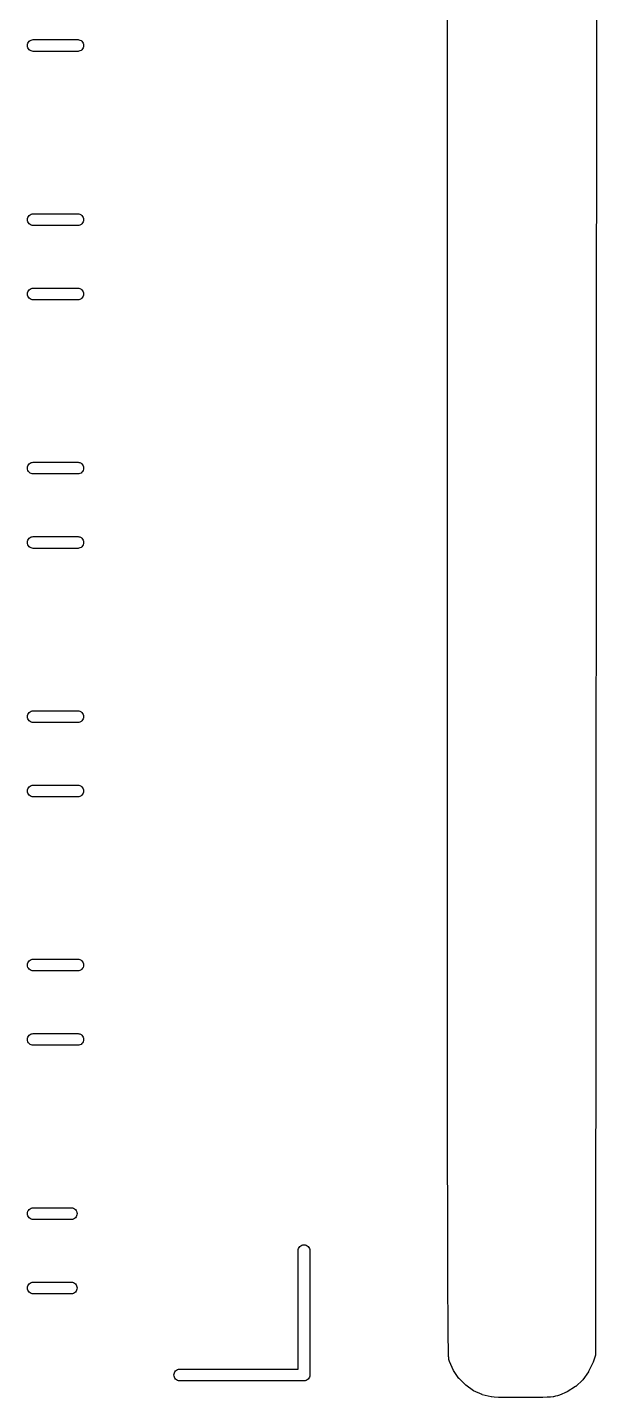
# Model space of a CAD drawing. Extents: x 59.2 to 130.7, y -130.7 to -66.1.
# Drawn here: x 59.16 to 64.98, y -130.72 to -116.71 of the extents above; entities that cross this region are included whole.
import ezdxf

# ---------------------------------------------------------------- set-up
doc = ezdxf.new("R2010")
doc.units = 0
doc.layers.add('BLACK', color=7, linetype='CONTINUOUS')

msp = doc.modelspace()

# ---------------------------------------------------------------- linework, layer by layer
at = {"layer": 'BLACK', "linetype": 'CONTINUOUS'}
for p, q in [((64.976, -113.522), (64.966, -130.281)), ((63.4511, -117.177), (63.4511, -116.586)), ((59.1586, -116.896), (59.1598, -116.884)), ((59.1598, -116.908), (59.1586, -116.896)), ((59.1598, -116.884), (59.1632, -116.873)), ((59.1632, -116.919), (59.1598, -116.908)), ((59.1632, -116.873), (59.1688, -116.863)), ((59.1688, -116.929), (59.1632, -116.919)), ((59.1688, -116.863), (59.1763, -116.853)), ((59.1763, -116.939), (59.1688, -116.929)), ((59.1763, -116.853), (59.1854, -116.846)), ((59.1854, -116.946), (59.1763, -116.939)), ((59.1854, -116.846), (59.1959, -116.84)), ((59.1959, -116.952), (59.1854, -116.946)), ((59.1959, -116.84), (59.2072, -116.837)), ((59.2072, -116.837), (59.216, -116.836)), ((59.216, -116.836), (59.676, -116.836)), ((59.676, -116.836), (59.6848, -116.837)), ((59.6848, -116.837), (59.6961, -116.84)), ((59.6961, -116.84), (59.7066, -116.846)), ((59.7066, -116.946), (59.6961, -116.952)), ((59.7066, -116.846), (59.7157, -116.853)), ((59.7157, -116.939), (59.7066, -116.946)), ((59.7157, -116.853), (59.7232, -116.863)), ((59.7232, -116.929), (59.7157, -116.939)), ((59.7232, -116.863), (59.7288, -116.873)), ((59.7288, -116.919), (59.7232, -116.929)), ((59.7288, -116.873), (59.7322, -116.884)), ((59.7322, -116.908), (59.7288, -116.919)), ((59.7322, -116.884), (59.7334, -116.896)), ((59.7334, -116.896), (59.7322, -116.908)), ((59.2072, -116.955), (59.1959, -116.952)), ((59.216, -116.956), (59.2072, -116.955)), ((59.676, -116.956), (59.216, -116.956)), ((59.6848, -116.955), (59.676, -116.956)), ((59.6961, -116.952), (59.6848, -116.955)), ((63.4511, -117.787), (63.4511, -117.177)), ((63.4511, -117.177), (63.4511, -117.177)), ((63.4511, -118.163), (63.4511, -117.787)), ((63.4511, -117.787), (63.4511, -117.787)), ((63.4511, -118.164), (63.4511, -118.163)), ((63.4511, -118.756), (63.4511, -118.164)), ((59.1763, -118.633), (59.1854, -118.626)), ((59.1854, -118.626), (59.1959, -118.62)), ((59.1959, -118.62), (59.2072, -118.617)), ((59.2072, -118.617), (59.216, -118.616)), ((59.216, -118.616), (59.676, -118.616)), ((59.676, -118.616), (59.6848, -118.617)), ((59.6848, -118.617), (59.6961, -118.62)), ((59.6961, -118.62), (59.7066, -118.626)), ((59.7066, -118.626), (59.7157, -118.633)), ((59.1586, -118.676), (59.1598, -118.664)), ((59.1598, -118.688), (59.1586, -118.676)), ((59.1598, -118.664), (59.1632, -118.653)), ((59.1632, -118.699), (59.1598, -118.688)), ((59.1632, -118.653), (59.1688, -118.643)), ((59.1688, -118.709), (59.1632, -118.699)), ((59.1688, -118.643), (59.1763, -118.633)), ((59.1763, -118.719), (59.1688, -118.709)), ((59.1854, -118.726), (59.1763, -118.719)), ((59.1959, -118.732), (59.1854, -118.726)), ((59.2072, -118.735), (59.1959, -118.732)), ((59.216, -118.736), (59.2072, -118.735)), ((59.676, -118.736), (59.216, -118.736)), ((59.6848, -118.735), (59.676, -118.736)), ((59.6961, -118.732), (59.6848, -118.735)), ((59.7066, -118.726), (59.6961, -118.732)), ((59.7157, -118.719), (59.7066, -118.726)), ((59.7157, -118.633), (59.7232, -118.643)), ((59.7232, -118.709), (59.7157, -118.719)), ((59.7232, -118.643), (59.7288, -118.653)), ((59.7288, -118.699), (59.7232, -118.709)), ((59.7288, -118.653), (59.7322, -118.664)), ((59.7322, -118.688), (59.7288, -118.699)), ((59.7322, -118.664), (59.7334, -118.676)), ((59.7334, -118.676), (59.7322, -118.688)), ((63.4511, -119.33), (63.4511, -118.756)), ((63.4511, -118.756), (63.4511, -118.756)), ((63.4511, -119.884), (63.4511, -119.33)), ((63.4511, -119.33), (63.4511, -119.33)), ((59.1586, -119.436), (59.1598, -119.424)), ((59.1598, -119.448), (59.1586, -119.436)), ((59.1598, -119.424), (59.1632, -119.413)), ((59.1632, -119.459), (59.1598, -119.448)), ((59.1632, -119.413), (59.1688, -119.403)), ((59.1688, -119.469), (59.1632, -119.459)), ((59.1688, -119.403), (59.1763, -119.393)), ((59.1763, -119.479), (59.1688, -119.469)), ((59.1763, -119.393), (59.1854, -119.386)), ((59.1854, -119.386), (59.1959, -119.38)), ((59.1959, -119.38), (59.2072, -119.377)), ((59.2072, -119.377), (59.216, -119.376)), ((59.216, -119.376), (59.676, -119.376)), ((59.676, -119.376), (59.6848, -119.377)), ((59.6848, -119.377), (59.6961, -119.38)), ((59.6961, -119.38), (59.7066, -119.386)), ((59.7066, -119.386), (59.7157, -119.393)), ((59.7157, -119.393), (59.7232, -119.403)), ((59.7232, -119.469), (59.7157, -119.479)), ((59.7232, -119.403), (59.7288, -119.413)), ((59.7288, -119.459), (59.7232, -119.469)), ((59.7288, -119.413), (59.7322, -119.424)), ((59.7322, -119.448), (59.7288, -119.459)), ((59.7322, -119.424), (59.7334, -119.436)), ((59.7334, -119.436), (59.7322, -119.448)), ((59.1854, -119.486), (59.1763, -119.479)), ((59.1959, -119.492), (59.1854, -119.486)), ((59.2072, -119.495), (59.1959, -119.492)), ((59.216, -119.496), (59.2072, -119.495)), ((59.676, -119.496), (59.216, -119.496)), ((59.6848, -119.495), (59.676, -119.496)), ((59.6961, -119.492), (59.6848, -119.495)), ((59.7066, -119.486), (59.6961, -119.492)), ((59.7157, -119.479), (59.7066, -119.486)), ((63.4511, -120.419), (63.4511, -119.884)), ((63.4511, -119.884), (63.4511, -119.884)), ((63.4511, -120.936), (63.4511, -120.419)), ((63.4511, -120.419), (63.4511, -120.419)), ((63.4512, -121.435), (63.4511, -120.936)), ((63.4511, -120.936), (63.4511, -120.936)), ((59.1586, -121.216), (59.1598, -121.204)), ((59.1598, -121.228), (59.1586, -121.216)), ((59.1598, -121.204), (59.1632, -121.193)), ((59.1632, -121.239), (59.1598, -121.228)), ((59.1632, -121.193), (59.1688, -121.183)), ((59.1688, -121.249), (59.1632, -121.239)), ((59.1688, -121.183), (59.1763, -121.173)), ((59.1763, -121.259), (59.1688, -121.249)), ((59.1763, -121.173), (59.1854, -121.166)), ((59.1854, -121.266), (59.1763, -121.259)), ((59.1854, -121.166), (59.1959, -121.16)), ((59.1959, -121.272), (59.1854, -121.266)), ((59.1959, -121.16), (59.2072, -121.157)), ((59.2072, -121.275), (59.1959, -121.272)), ((59.2072, -121.157), (59.216, -121.156)), ((59.216, -121.276), (59.2072, -121.275)), ((59.216, -121.156), (59.676, -121.156)), ((59.676, -121.276), (59.216, -121.276)), ((59.676, -121.156), (59.6848, -121.157)), ((59.6848, -121.275), (59.676, -121.276)), ((59.6848, -121.157), (59.6961, -121.16)), ((59.6961, -121.272), (59.6848, -121.275)), ((59.6961, -121.16), (59.7066, -121.166)), ((59.7066, -121.266), (59.6961, -121.272)), ((59.7066, -121.166), (59.7157, -121.173)), ((59.7157, -121.259), (59.7066, -121.266)), ((59.7157, -121.173), (59.7232, -121.183)), ((59.7232, -121.249), (59.7157, -121.259)), ((59.7232, -121.183), (59.7288, -121.193)), ((59.7288, -121.239), (59.7232, -121.249)), ((59.7288, -121.193), (59.7322, -121.204)), ((59.7322, -121.228), (59.7288, -121.239)), ((59.7322, -121.204), (59.7334, -121.216)), ((59.7334, -121.216), (59.7322, -121.228)), ((63.4512, -121.915), (63.4512, -121.435)), ((63.4512, -121.435), (63.4512, -121.435)), ((59.1586, -121.976), (59.1598, -121.964)), ((59.1598, -121.988), (59.1586, -121.976)), ((59.1598, -121.964), (59.1632, -121.953)), ((59.1632, -121.999), (59.1598, -121.988)), ((59.1632, -121.953), (59.1688, -121.943)), ((59.1688, -121.943), (59.1763, -121.933)), ((59.1763, -121.933), (59.1854, -121.926)), ((59.1854, -121.926), (59.1959, -121.92)), ((59.1959, -121.92), (59.2072, -121.917)), ((59.2072, -121.917), (59.216, -121.916)), ((59.216, -121.916), (59.676, -121.916)), ((59.676, -121.916), (59.6848, -121.917)), ((59.6848, -121.917), (59.6961, -121.92)), ((59.6961, -121.92), (59.7066, -121.926)), ((59.7066, -121.926), (59.7157, -121.933)), ((59.7157, -121.933), (59.7232, -121.943)), ((59.7232, -121.943), (59.7288, -121.953)), ((59.7288, -121.953), (59.7322, -121.964)), ((59.7322, -121.988), (59.7288, -121.999)), ((59.7322, -121.964), (59.7334, -121.976)), ((59.7334, -121.976), (59.7322, -121.988)), ((63.4512, -122.379), (63.4512, -121.915)), ((63.4512, -121.915), (63.4512, -121.915)), ((59.1688, -122.009), (59.1632, -121.999)), ((59.1763, -122.019), (59.1688, -122.009)), ((59.1854, -122.026), (59.1763, -122.019)), ((59.1959, -122.032), (59.1854, -122.026)), ((59.2072, -122.035), (59.1959, -122.032)), ((59.216, -122.036), (59.2072, -122.035)), ((59.676, -122.036), (59.216, -122.036)), ((59.6848, -122.035), (59.676, -122.036)), ((59.6961, -122.032), (59.6848, -122.035)), ((59.7066, -122.026), (59.6961, -122.032)), ((59.7157, -122.019), (59.7066, -122.026)), ((59.7232, -122.009), (59.7157, -122.019)), ((59.7288, -121.999), (59.7232, -122.009)), ((63.4513, -122.825), (63.4512, -122.379)), ((63.4512, -122.379), (63.4512, -122.379)), ((63.4513, -123.254), (63.4513, -122.825)), ((63.4513, -122.825), (63.4513, -122.825)), ((63.4514, -123.666), (63.4513, -123.254)), ((63.4513, -123.254), (63.4513, -123.254)), ((63.4514, -124.063), (63.4514, -123.666)), ((63.4514, -123.666), (63.4514, -123.666)), ((59.1586, -123.756), (59.1598, -123.744)), ((59.1598, -123.768), (59.1586, -123.756)), ((59.1598, -123.744), (59.1632, -123.733)), ((59.1632, -123.779), (59.1598, -123.768)), ((59.1632, -123.733), (59.1688, -123.723)), ((59.1688, -123.789), (59.1632, -123.779)), ((59.1688, -123.723), (59.1763, -123.713)), ((59.1763, -123.799), (59.1688, -123.789)), ((59.1763, -123.713), (59.1854, -123.706)), ((59.1854, -123.806), (59.1763, -123.799)), ((59.1854, -123.706), (59.1959, -123.7)), ((59.1959, -123.812), (59.1854, -123.806)), ((59.1959, -123.7), (59.2072, -123.697)), ((59.2072, -123.815), (59.1959, -123.812)), ((59.2072, -123.697), (59.216, -123.696)), ((59.216, -123.696), (59.676, -123.696)), ((59.676, -123.696), (59.6848, -123.697)), ((59.6848, -123.697), (59.6961, -123.7)), ((59.6961, -123.812), (59.6848, -123.815)), ((59.6961, -123.7), (59.7066, -123.706)), ((59.7066, -123.806), (59.6961, -123.812)), ((59.7066, -123.706), (59.7157, -123.713)), ((59.7157, -123.799), (59.7066, -123.806)), ((59.7157, -123.713), (59.7232, -123.723)), ((59.7232, -123.789), (59.7157, -123.799)), ((59.7232, -123.723), (59.7288, -123.733)), ((59.7288, -123.779), (59.7232, -123.789)), ((59.7288, -123.733), (59.7322, -123.744)), ((59.7322, -123.768), (59.7288, -123.779)), ((59.7322, -123.744), (59.7334, -123.756)), ((59.7334, -123.756), (59.7322, -123.768)), ((59.216, -123.816), (59.2072, -123.815)), ((59.676, -123.816), (59.216, -123.816)), ((59.6848, -123.815), (59.676, -123.816)), ((63.4515, -124.443), (63.4514, -124.063)), ((63.4514, -124.063), (63.4514, -124.063)), ((59.1586, -124.516), (59.1598, -124.504)), ((59.1598, -124.504), (59.1632, -124.493)), ((59.1632, -124.493), (59.1688, -124.483)), ((59.1688, -124.483), (59.1763, -124.473)), ((59.1763, -124.473), (59.1854, -124.466)), ((59.1854, -124.466), (59.1959, -124.46)), ((59.1959, -124.46), (59.2072, -124.457)), ((59.2072, -124.457), (59.216, -124.456)), ((59.216, -124.456), (59.676, -124.456)), ((59.676, -124.456), (59.6848, -124.457)), ((59.6848, -124.457), (59.6961, -124.46)), ((59.6961, -124.46), (59.7066, -124.466)), ((59.7066, -124.466), (59.7157, -124.473)), ((59.7157, -124.473), (59.7232, -124.483)), ((59.7232, -124.483), (59.7288, -124.493)), ((59.7288, -124.493), (59.7322, -124.504)), ((59.7322, -124.504), (59.7334, -124.516)), ((63.4516, -124.808), (63.4515, -124.443)), ((63.4515, -124.443), (63.4515, -124.443)), ((59.1598, -124.528), (59.1586, -124.516)), ((59.1632, -124.539), (59.1598, -124.528)), ((59.1688, -124.549), (59.1632, -124.539)), ((59.1763, -124.559), (59.1688, -124.549)), ((59.1854, -124.566), (59.1763, -124.559)), ((59.1959, -124.572), (59.1854, -124.566)), ((59.2072, -124.575), (59.1959, -124.572)), ((59.216, -124.576), (59.2072, -124.575)), ((59.676, -124.576), (59.216, -124.576)), ((59.6848, -124.575), (59.676, -124.576)), ((59.6961, -124.572), (59.6848, -124.575)), ((59.7066, -124.566), (59.6961, -124.572)), ((59.7157, -124.559), (59.7066, -124.566)), ((59.7232, -124.549), (59.7157, -124.559)), ((59.7288, -124.539), (59.7232, -124.549)), ((59.7322, -124.528), (59.7288, -124.539)), ((59.7334, -124.516), (59.7322, -124.528)), ((63.4516, -125.157), (63.4516, -124.808)), ((63.4516, -124.808), (63.4516, -124.808)), ((63.4517, -125.492), (63.4516, -125.157)), ((63.4516, -125.157), (63.4516, -125.157)), ((63.4518, -125.812), (63.4517, -125.492)), ((63.4517, -125.492), (63.4517, -125.492)), ((63.4519, -126.118), (63.4518, -125.812)), ((63.4518, -125.812), (63.4518, -125.812)), ((63.4521, -126.409), (63.4519, -126.118)), ((63.4519, -126.118), (63.4519, -126.118)), ((59.1586, -126.296), (59.1598, -126.284)), ((59.1598, -126.308), (59.1586, -126.296)), ((59.1598, -126.284), (59.1632, -126.273)), ((59.1632, -126.319), (59.1598, -126.308)), ((59.1632, -126.273), (59.1688, -126.263)), ((59.1688, -126.329), (59.1632, -126.319)), ((59.1688, -126.263), (59.1763, -126.253)), ((59.1763, -126.339), (59.1688, -126.329)), ((59.1763, -126.253), (59.1854, -126.246)), ((59.1854, -126.246), (59.1959, -126.24)), ((59.1959, -126.24), (59.2072, -126.237)), ((59.2072, -126.237), (59.216, -126.236)), ((59.216, -126.236), (59.676, -126.236)), ((59.676, -126.236), (59.6848, -126.237)), ((59.6848, -126.237), (59.6961, -126.24)), ((59.6961, -126.24), (59.7066, -126.246)), ((59.7066, -126.246), (59.7157, -126.253)), ((59.7157, -126.253), (59.7232, -126.263)), ((59.7232, -126.329), (59.7157, -126.339)), ((59.7232, -126.263), (59.7288, -126.273)), ((59.7288, -126.319), (59.7232, -126.329)), ((59.7288, -126.273), (59.7322, -126.284)), ((59.7322, -126.308), (59.7288, -126.319)), ((59.7322, -126.284), (59.7334, -126.296)), ((59.7334, -126.296), (59.7322, -126.308)), ((59.1854, -126.346), (59.1763, -126.339)), ((59.1959, -126.352), (59.1854, -126.346)), ((59.2072, -126.355), (59.1959, -126.352)), ((59.216, -126.356), (59.2072, -126.355)), ((59.676, -126.356), (59.216, -126.356)), ((59.6848, -126.355), (59.676, -126.356)), ((59.6961, -126.352), (59.6848, -126.355)), ((59.7066, -126.346), (59.6961, -126.352)), ((59.7157, -126.339), (59.7066, -126.346)), ((63.4522, -126.687), (63.4521, -126.409)), ((63.4521, -126.409), (63.4521, -126.409)), ((63.4524, -126.952), (63.4522, -126.687)), ((63.4522, -126.687), (63.4522, -126.687)), ((59.1598, -127.044), (59.1632, -127.033)), ((59.1632, -127.033), (59.1688, -127.023)), ((59.1688, -127.023), (59.1763, -127.013)), ((59.1763, -127.013), (59.1854, -127.006)), ((59.1854, -127.006), (59.1959, -127)), ((59.1959, -127), (59.2072, -126.997)), ((59.2072, -126.997), (59.216, -126.996)), ((59.216, -126.996), (59.676, -126.996)), ((59.676, -126.996), (59.6848, -126.997)), ((59.6848, -126.997), (59.6961, -127)), ((59.6961, -127), (59.7066, -127.006)), ((59.7066, -127.006), (59.7157, -127.013)), ((59.7157, -127.013), (59.7232, -127.023)), ((59.7232, -127.023), (59.7288, -127.033)), ((59.7288, -127.033), (59.7322, -127.044)), ((63.4525, -127.204), (63.4524, -126.952)), ((63.4524, -126.952), (63.4524, -126.952)), ((59.1586, -127.056), (59.1598, -127.044)), ((59.1598, -127.068), (59.1586, -127.056)), ((59.1632, -127.079), (59.1598, -127.068)), ((59.1688, -127.089), (59.1632, -127.079)), ((59.1763, -127.099), (59.1688, -127.089)), ((59.1854, -127.106), (59.1763, -127.099)), ((59.1959, -127.112), (59.1854, -127.106)), ((59.2072, -127.115), (59.1959, -127.112)), ((59.216, -127.116), (59.2072, -127.115)), ((59.676, -127.116), (59.216, -127.116)), ((59.6848, -127.115), (59.676, -127.116)), ((59.6961, -127.112), (59.6848, -127.115)), ((59.7066, -127.106), (59.6961, -127.112)), ((59.7157, -127.099), (59.7066, -127.106)), ((59.7232, -127.089), (59.7157, -127.099)), ((59.7288, -127.079), (59.7232, -127.089)), ((59.7322, -127.068), (59.7288, -127.079)), ((59.7322, -127.044), (59.7334, -127.056)), ((59.7334, -127.056), (59.7322, -127.068)), ((63.4527, -127.443), (63.4525, -127.204)), ((63.4525, -127.204), (63.4525, -127.204)), ((63.4529, -127.669), (63.4527, -127.443)), ((63.4527, -127.443), (63.4527, -127.443)), ((63.4531, -127.884), (63.4529, -127.669)), ((63.4529, -127.669), (63.4529, -127.669)), ((63.4533, -128.087), (63.4531, -127.884)), ((63.4531, -127.884), (63.4531, -127.884)), ((63.4535, -128.278), (63.4533, -128.087)), ((63.4533, -128.087), (63.4533, -128.087)), ((63.4537, -128.459), (63.4535, -128.278)), ((63.4535, -128.278), (63.4535, -128.278)), ((63.454, -128.628), (63.4537, -128.459)), ((63.4537, -128.459), (63.4537, -128.459)), ((63.4542, -128.788), (63.454, -128.628)), ((63.454, -128.628), (63.454, -128.628)), ((59.1586, -128.836), (59.1598, -128.824)), ((59.1598, -128.848), (59.1586, -128.836)), ((59.1598, -128.824), (59.1632, -128.813)), ((59.1632, -128.859), (59.1598, -128.848)), ((59.1632, -128.813), (59.1688, -128.803)), ((59.1688, -128.803), (59.1763, -128.793)), ((59.1763, -128.793), (59.1854, -128.786)), ((59.1854, -128.786), (59.1959, -128.78)), ((59.1959, -128.78), (59.2072, -128.777)), ((59.2072, -128.777), (59.216, -128.776)), ((59.216, -128.776), (59.6089, -128.776)), ((59.6089, -128.776), (59.6178, -128.777)), ((59.6178, -128.777), (59.6291, -128.78)), ((59.6291, -128.78), (59.6395, -128.786)), ((59.6395, -128.786), (59.6486, -128.793)), ((59.6486, -128.793), (59.6561, -128.803)), ((59.6561, -128.803), (59.6617, -128.813)), ((59.6617, -128.813), (59.6651, -128.824)), ((59.6651, -128.848), (59.6617, -128.859)), ((59.6651, -128.824), (59.6663, -128.836)), ((59.6663, -128.836), (59.6651, -128.848)), ((63.4545, -128.937), (63.4542, -128.788)), ((63.4542, -128.788), (63.4542, -128.788)), ((59.1688, -128.869), (59.1632, -128.859)), ((59.1763, -128.879), (59.1688, -128.869)), ((59.1854, -128.886), (59.1763, -128.879)), ((59.1959, -128.892), (59.1854, -128.886)), ((59.2072, -128.895), (59.1959, -128.892)), ((59.216, -128.896), (59.2072, -128.895)), ((59.6089, -128.896), (59.216, -128.896)), ((59.6178, -128.895), (59.6089, -128.896)), ((59.6291, -128.892), (59.6178, -128.895)), ((59.6395, -128.886), (59.6291, -128.892)), ((59.6486, -128.879), (59.6395, -128.886)), ((59.6561, -128.869), (59.6486, -128.879)), ((59.6617, -128.859), (59.6561, -128.869)), ((63.4548, -129.076), (63.4545, -128.937)), ((63.4545, -128.937), (63.4545, -128.937)), ((63.4551, -129.206), (63.4548, -129.076)), ((63.4548, -129.076), (63.4548, -129.076)), ((61.926, -129.213), (61.9269, -129.204)), ((61.926, -130.426), (61.926, -129.213)), ((61.9269, -129.204), (61.9303, -129.193)), ((61.9303, -129.193), (61.9359, -129.183)), ((61.9359, -129.183), (61.9434, -129.173)), ((61.9434, -129.173), (61.9525, -129.166)), ((61.9525, -129.166), (61.9629, -129.16)), ((61.9629, -129.16), (61.9742, -129.157)), ((61.9742, -129.157), (61.986, -129.156)), ((61.986, -129.156), (61.9978, -129.157)), ((61.9978, -129.157), (62.0091, -129.16)), ((62.0091, -129.16), (62.0195, -129.166)), ((62.0195, -129.166), (62.0286, -129.173)), ((62.0286, -129.173), (62.0361, -129.183)), ((62.0361, -129.183), (62.0417, -129.193)), ((62.0417, -129.193), (62.0451, -129.204)), ((62.0451, -129.204), (62.046, -129.213)), ((62.046, -129.213), (62.046, -130.483)), ((63.4555, -129.327), (63.4551, -129.206)), ((63.4551, -129.206), (63.4551, -129.206)), ((63.4558, -129.439), (63.4555, -129.327)), ((63.4555, -129.327), (63.4555, -129.327)), ((59.1688, -129.563), (59.1763, -129.553)), ((59.1763, -129.553), (59.1854, -129.546)), ((59.1854, -129.546), (59.1959, -129.54)), ((59.1959, -129.54), (59.2072, -129.537)), ((59.2072, -129.537), (59.216, -129.536)), ((59.216, -129.536), (59.6089, -129.536)), ((59.6089, -129.536), (59.6178, -129.537)), ((59.6178, -129.537), (59.6291, -129.54)), ((59.6291, -129.54), (59.6395, -129.546)), ((59.6395, -129.546), (59.6486, -129.553)), ((59.6486, -129.553), (59.6561, -129.563)), ((63.4562, -129.542), (63.4558, -129.439)), ((63.4558, -129.439), (63.4558, -129.439)), ((63.4566, -129.637), (63.4562, -129.542)), ((63.4562, -129.542), (63.4562, -129.542)), ((59.1586, -129.596), (59.1598, -129.584)), ((59.1598, -129.608), (59.1586, -129.596)), ((59.1598, -129.584), (59.1632, -129.573)), ((59.1632, -129.619), (59.1598, -129.608)), ((59.1632, -129.573), (59.1688, -129.563)), ((59.1688, -129.629), (59.1632, -129.619)), ((59.1763, -129.639), (59.1688, -129.629)), ((59.1854, -129.646), (59.1763, -129.639)), ((59.1959, -129.652), (59.1854, -129.646)), ((59.2072, -129.655), (59.1959, -129.652)), ((59.216, -129.656), (59.2072, -129.655)), ((59.6089, -129.656), (59.216, -129.656)), ((59.6178, -129.655), (59.6089, -129.656)), ((59.6291, -129.652), (59.6178, -129.655)), ((59.6395, -129.646), (59.6291, -129.652)), ((59.6486, -129.639), (59.6395, -129.646)), ((59.6561, -129.629), (59.6486, -129.639)), ((59.6561, -129.563), (59.6617, -129.573)), ((59.6617, -129.619), (59.6561, -129.629)), ((59.6617, -129.573), (59.6651, -129.584)), ((59.6651, -129.608), (59.6617, -129.619)), ((59.6651, -129.584), (59.6663, -129.596)), ((59.6663, -129.596), (59.6651, -129.608)), ((63.4566, -129.638), (63.4566, -129.637)), ((63.457, -129.725), (63.4566, -129.638)), ((63.4574, -129.805), (63.457, -129.725)), ((63.457, -129.725), (63.457, -129.725)), ((63.4578, -129.878), (63.4574, -129.805)), ((63.4574, -129.805), (63.4574, -129.805)), ((63.4583, -129.944), (63.4578, -129.878)), ((63.4578, -129.878), (63.4578, -129.878)), ((63.4588, -130.003), (63.4583, -129.944)), ((63.4583, -129.944), (63.4583, -129.944)), ((63.4592, -130.056), (63.4588, -130.003)), ((63.4588, -130.003), (63.4588, -130.003)), ((63.4598, -130.104), (63.4592, -130.056)), ((63.4592, -130.056), (63.4592, -130.056)), ((63.4603, -130.145), (63.4598, -130.104)), ((63.4598, -130.104), (63.4598, -130.104)), ((63.4609, -130.182), (63.4603, -130.145)), ((63.4603, -130.145), (63.4603, -130.145)), ((63.4603, -130.145), (63.4603, -130.145)), ((63.4615, -130.213), (63.4609, -130.182)), ((63.4609, -130.182), (63.4609, -130.182)), ((63.4609, -130.182), (63.4609, -130.182)), ((63.4621, -130.24), (63.4615, -130.213)), ((63.4615, -130.213), (63.4615, -130.213)), ((63.4615, -130.213), (63.4615, -130.213)), ((63.4627, -130.263), (63.4621, -130.24)), ((63.4621, -130.24), (63.4621, -130.24)), ((63.4633, -130.282), (63.4627, -130.263)), ((63.4627, -130.263), (63.4627, -130.263)), ((63.464, -130.297), (63.4633, -130.282)), ((63.4633, -130.282), (63.4633, -130.282)), ((63.4633, -130.282), (63.4633, -130.282)), ((63.4647, -130.308), (63.464, -130.297)), ((63.464, -130.297), (63.464, -130.297)), ((63.464, -130.297), (63.464, -130.297)), ((63.4647, -130.309), (63.4647, -130.308)), ((63.4647, -130.308), (63.4647, -130.308)), ((63.4647, -130.308), (63.4647, -130.308)), ((63.4654, -130.317), (63.4647, -130.309)), ((63.4655, -130.317), (63.4654, -130.317)), ((63.4662, -130.324), (63.4655, -130.317)), ((63.4655, -130.317), (63.4655, -130.317)), ((63.4655, -130.317), (63.4655, -130.317)), ((63.4663, -130.324), (63.4662, -130.324)), ((63.4671, -130.328), (63.4663, -130.324)), ((63.4663, -130.324), (63.4663, -130.324)), ((63.4663, -130.324), (63.4663, -130.324)), ((63.4672, -130.328), (63.4671, -130.328)), ((63.4671, -130.328), (63.4671, -130.328)), ((63.4733, -130.347), (63.4672, -130.328)), ((63.4672, -130.328), (63.4672, -130.328)), ((63.4733, -130.348), (63.4733, -130.347)), ((63.4734, -130.348), (63.4733, -130.348)), ((63.5137, -130.439), (63.4734, -130.348)), ((63.4734, -130.348), (63.4734, -130.348)), ((64.9396, -130.354), (64.8946, -130.451)), ((64.9397, -130.354), (64.9396, -130.354)), ((64.9396, -130.354), (64.9396, -130.354)), ((64.9657, -130.283), (64.9397, -130.354)), ((64.9397, -130.354), (64.9397, -130.354)), ((64.9658, -130.282), (64.9657, -130.283)), ((64.9659, -130.282), (64.9658, -130.282)), ((64.966, -130.281), (64.9659, -130.282)), ((64.9659, -130.282), (64.9659, -130.282)), ((64.9659, -130.282), (64.9659, -130.282)), ((64.966, -130.281), (64.966, -130.281)), ((64.966, -130.281), (64.966, -130.281)), ((60.6557, -130.486), (60.6569, -130.474)), ((60.6569, -130.498), (60.6557, -130.486)), ((60.6569, -130.474), (60.6603, -130.463)), ((60.6603, -130.509), (60.6569, -130.498)), ((60.6603, -130.463), (60.6659, -130.453)), ((60.6659, -130.519), (60.6603, -130.509)), ((60.6659, -130.453), (60.6734, -130.443)), ((60.6734, -130.529), (60.6659, -130.519)), ((60.6734, -130.443), (60.6825, -130.436)), ((60.6825, -130.536), (60.6734, -130.529)), ((60.6825, -130.436), (60.6929, -130.43)), ((60.6929, -130.43), (60.7042, -130.427)), ((60.7042, -130.427), (60.7131, -130.426)), ((60.7131, -130.426), (61.926, -130.426)), ((62.0286, -130.529), (62.0195, -130.536)), ((62.0361, -130.519), (62.0286, -130.529)), ((62.0417, -130.509), (62.0361, -130.519)), ((62.0451, -130.498), (62.0417, -130.509)), ((62.046, -130.489), (62.0451, -130.498)), ((62.046, -130.483), (62.0463, -130.486)), ((62.0463, -130.486), (62.046, -130.489)), ((63.5139, -130.439), (63.5137, -130.439)), ((63.5141, -130.44), (63.5139, -130.439)), ((63.5694, -130.521), (63.5141, -130.44)), ((63.5141, -130.44), (63.5141, -130.44)), ((63.5696, -130.521), (63.5694, -130.521)), ((63.5699, -130.521), (63.5696, -130.521)), ((63.6381, -130.591), (63.5699, -130.521)), ((63.5699, -130.521), (63.5699, -130.521)), ((64.8353, -130.535), (64.835, -130.536)), ((64.8356, -130.535), (64.8353, -130.535)), ((64.8941, -130.452), (64.8356, -130.535)), ((64.8356, -130.535), (64.8356, -130.535)), ((64.8943, -130.452), (64.8941, -130.452)), ((64.8945, -130.452), (64.8943, -130.452)), ((64.8946, -130.451), (64.8945, -130.452)), ((60.6929, -130.542), (60.6825, -130.536)), ((60.7042, -130.545), (60.6929, -130.542)), ((60.7131, -130.546), (60.7042, -130.545)), ((61.9831, -130.546), (60.7131, -130.546)), ((61.986, -130.546), (61.9831, -130.546)), ((61.9978, -130.545), (61.986, -130.546)), ((62.0091, -130.542), (61.9978, -130.545)), ((62.0195, -130.536), (62.0091, -130.542)), ((63.6384, -130.591), (63.6381, -130.591)), ((63.6387, -130.591), (63.6384, -130.591)), ((63.6388, -130.591), (63.6387, -130.591)), ((63.7176, -130.647), (63.6388, -130.591)), ((63.6388, -130.591), (63.6388, -130.591)), ((63.6388, -130.591), (63.6388, -130.591)), ((63.6388, -130.591), (63.6388, -130.591)), ((63.7179, -130.647), (63.7176, -130.647)), ((63.7183, -130.647), (63.7179, -130.647)), ((63.7184, -130.647), (63.7183, -130.647)), ((63.8055, -130.687), (63.7184, -130.647)), ((64.6747, -130.659), (64.5976, -130.692)), ((64.675, -130.659), (64.6747, -130.659)), ((64.6754, -130.659), (64.675, -130.659)), ((64.7619, -130.604), (64.6754, -130.659)), ((64.6754, -130.659), (64.6754, -130.659)), ((64.7622, -130.604), (64.7619, -130.604)), ((64.7626, -130.604), (64.7622, -130.604)), ((64.7627, -130.604), (64.7626, -130.604)), ((64.835, -130.536), (64.7627, -130.604)), ((63.806, -130.688), (63.8055, -130.687)), ((63.8064, -130.688), (63.806, -130.688)), ((63.8065, -130.688), (63.8064, -130.688)), ((63.8998, -130.71), (63.8065, -130.688)), ((63.8065, -130.688), (63.8065, -130.688)), ((63.8065, -130.688), (63.8065, -130.688)), ((63.9002, -130.71), (63.8998, -130.71)), ((63.9005, -130.71), (63.9002, -130.71)), ((63.9006, -130.71), (63.9005, -130.71)), ((63.9284, -130.713), (63.9006, -130.71)), ((63.9285, -130.713), (63.9284, -130.713)), ((63.9286, -130.713), (63.9285, -130.713)), ((63.9285, -130.713), (63.9285, -130.713)), ((63.9736, -130.715), (63.9286, -130.713)), ((64.0318, -130.716), (63.9736, -130.715)), ((63.9736, -130.715), (63.9736, -130.715)), ((63.9736, -130.715), (63.9736, -130.715)), ((63.9736, -130.715), (63.9736, -130.715)), ((64.0997, -130.717), (64.0318, -130.716)), ((64.0318, -130.716), (64.0318, -130.716)), ((64.0318, -130.716), (64.0318, -130.716)), ((64.0998, -130.717), (64.0997, -130.717)), ((64.0997, -130.717), (64.0997, -130.717)), ((64.1739, -130.717), (64.0998, -130.717)), ((64.174, -130.717), (64.1739, -130.717)), ((64.251, -130.717), (64.174, -130.717)), ((64.2906, -130.717), (64.251, -130.717)), ((64.251, -130.717), (64.251, -130.717)), ((64.3657, -130.716), (64.2906, -130.717)), ((64.2906, -130.717), (64.2906, -130.717)), ((64.4248, -130.715), (64.3657, -130.716)), ((64.3657, -130.716), (64.3657, -130.716)), ((64.3657, -130.716), (64.3657, -130.716)), ((64.4249, -130.715), (64.4248, -130.715)), ((64.4248, -130.715), (64.4248, -130.715)), ((64.4707, -130.713), (64.4249, -130.715)), ((64.4708, -130.713), (64.4707, -130.713)), ((64.4707, -130.713), (64.4707, -130.713)), ((64.4707, -130.713), (64.4707, -130.713)), ((64.506, -130.711), (64.4708, -130.713)), ((64.5061, -130.711), (64.506, -130.711)), ((64.5062, -130.711), (64.5061, -130.711)), ((64.5063, -130.711), (64.5062, -130.711)), ((64.5337, -130.708), (64.5063, -130.711)), ((64.5338, -130.708), (64.5337, -130.708)), ((64.5339, -130.708), (64.5338, -130.708)), ((64.534, -130.708), (64.5339, -130.708)), ((64.5563, -130.704), (64.534, -130.708)), ((64.5564, -130.704), (64.5563, -130.704)), ((64.5566, -130.704), (64.5564, -130.704)), ((64.5567, -130.704), (64.5566, -130.704)), ((64.5766, -130.698), (64.5567, -130.704)), ((64.5767, -130.698), (64.5766, -130.698)), ((64.5768, -130.698), (64.5767, -130.698)), ((64.5769, -130.698), (64.5768, -130.698)), ((64.5972, -130.692), (64.5769, -130.698)), ((64.5973, -130.692), (64.5972, -130.692)), ((64.5975, -130.692), (64.5973, -130.692)), ((64.5976, -130.692), (64.5975, -130.692))]:
    msp.add_line(p, q, dxfattribs=at)

doc.saveas('drawing.dxf')
